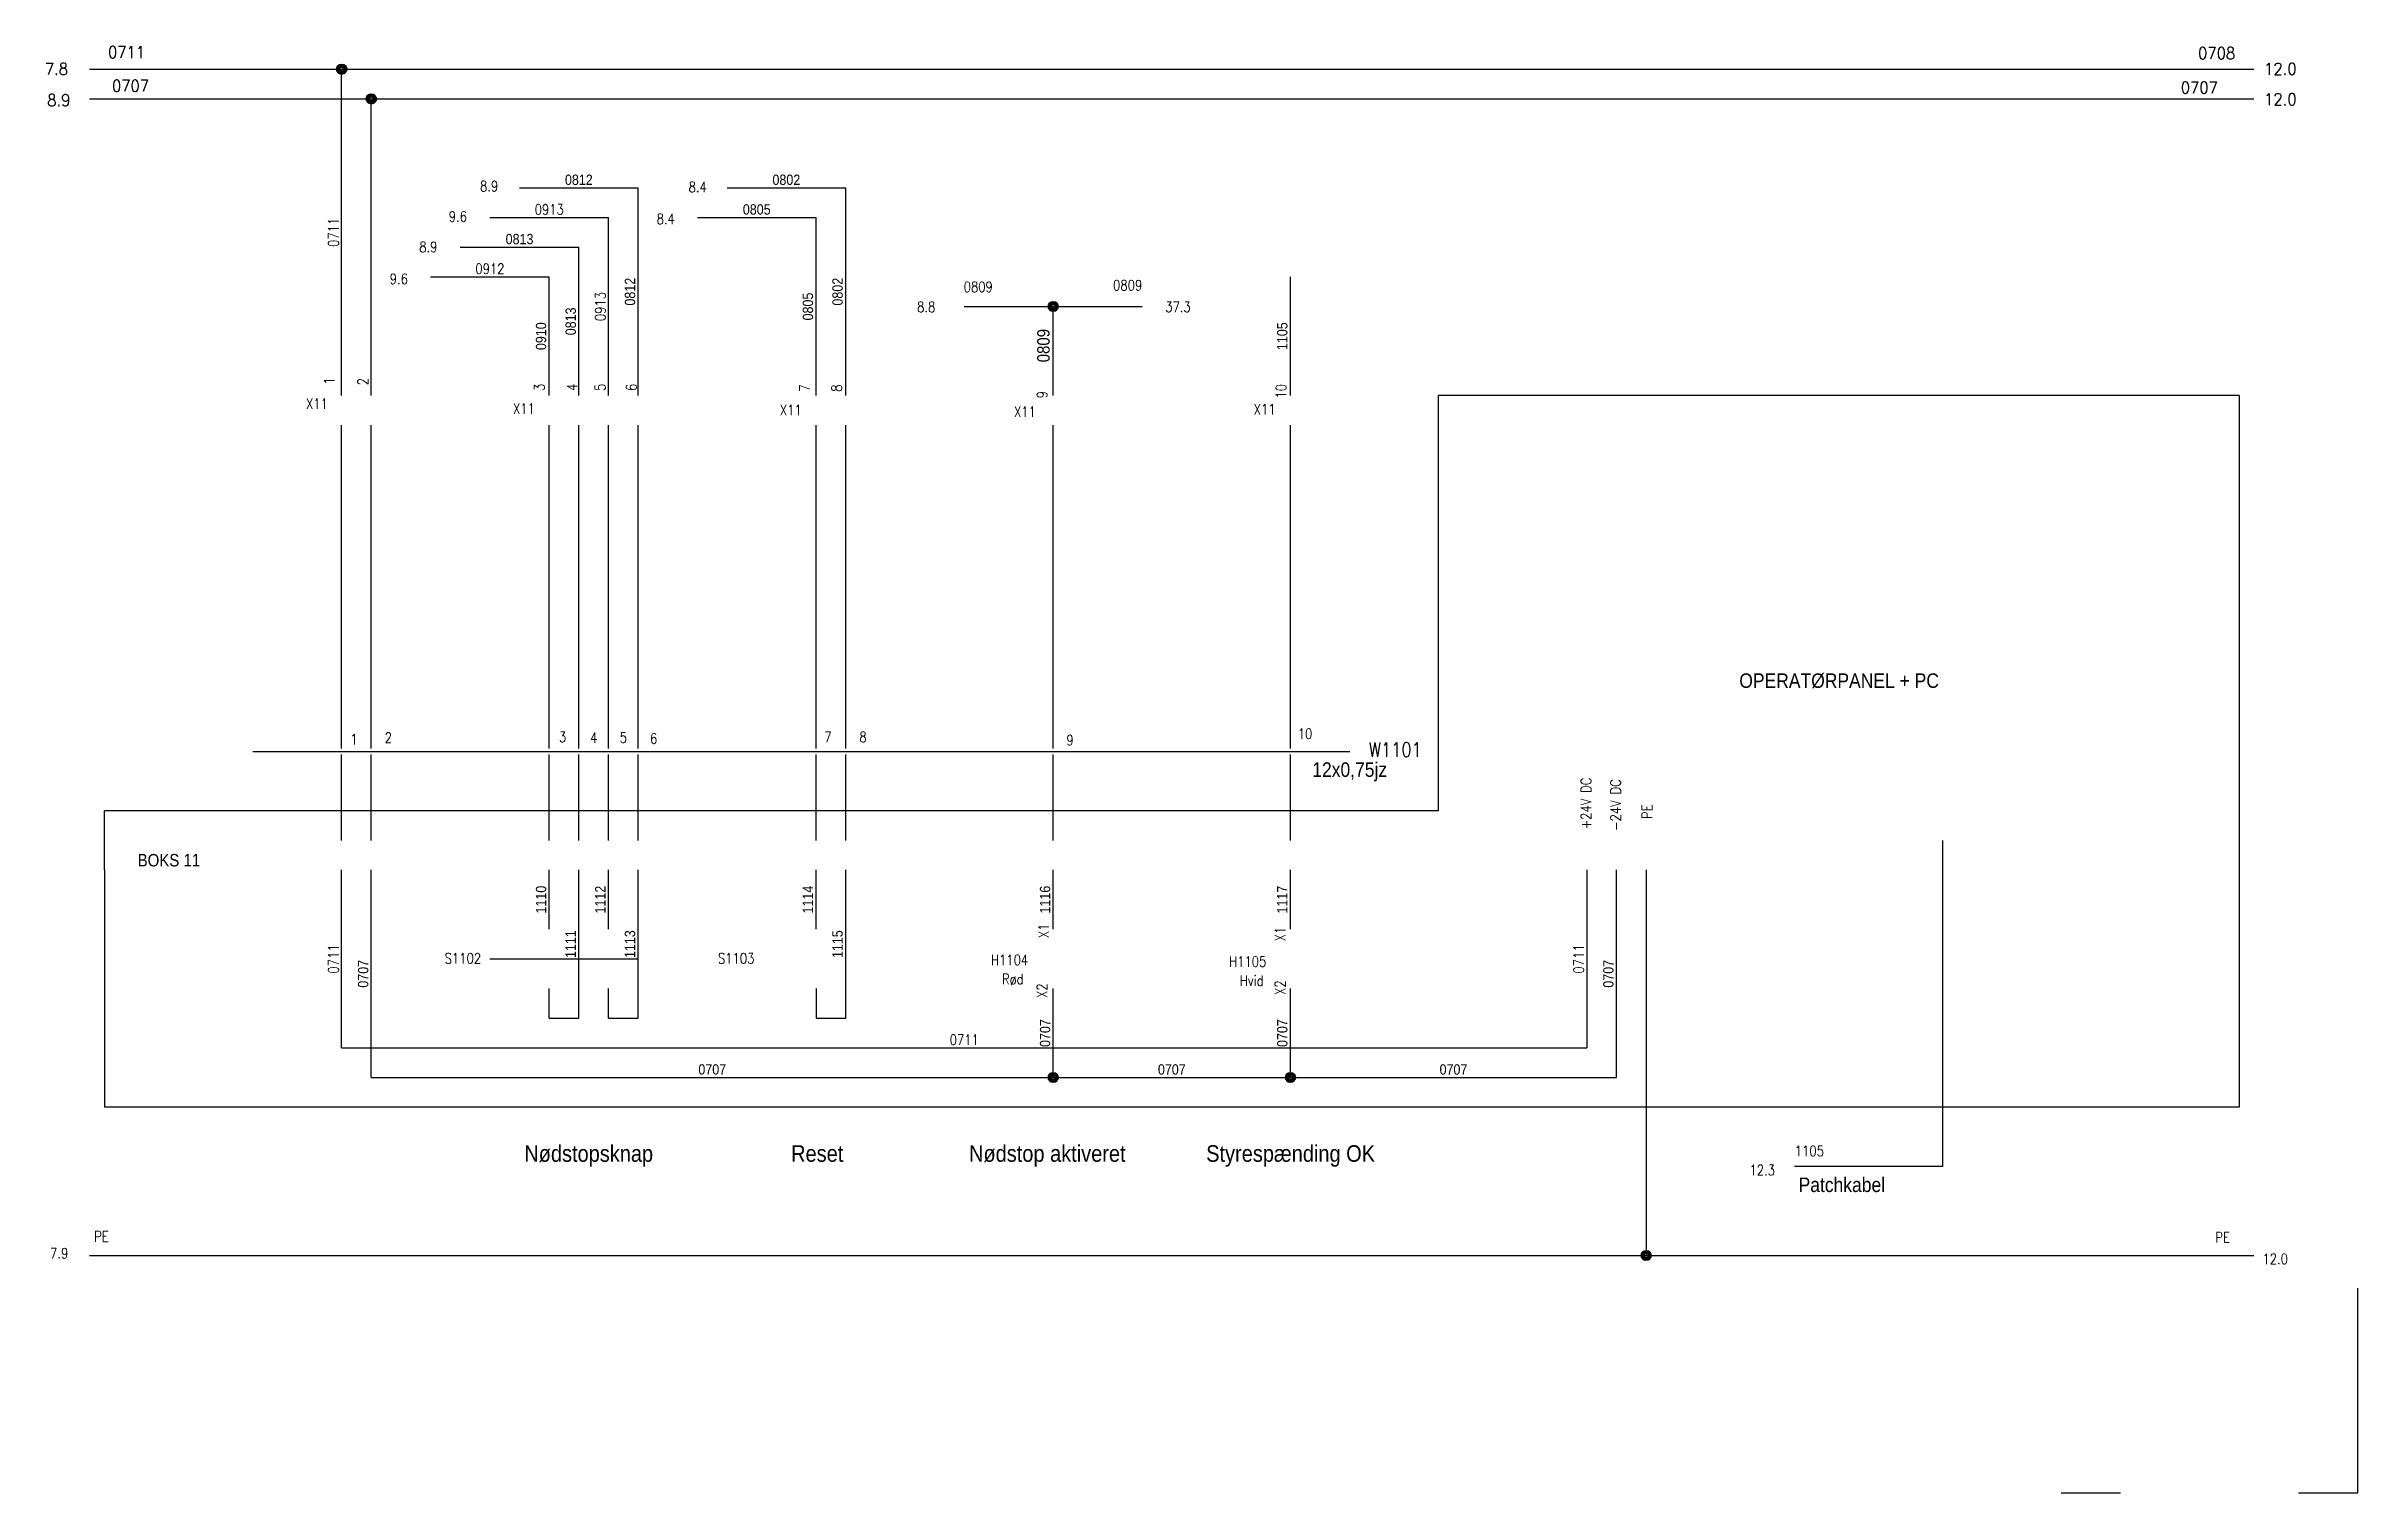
# Model space of a CAD drawing. Header units: millimetres. Extents: x 20 to 410, y 20 to 264.
import ezdxf
from ezdxf.enums import TextEntityAlignment as Align

# ---------------------------------------------------------------- set-up
doc = ezdxf.new("R2010")
doc.units = ezdxf.units.MM
doc.layers.get('0').update_dxf_attribs({"linetype": 'CONTINUOUS'})
doc.styles.add('Caddy_Vectorfont1p', font='Caddy_Vectorfont1p')
doc.styles.get("Standard").update_dxf_attribs({"font": 'standard'})

msp = doc.modelspace()

# ---------------------------------------------------------------- linework, layer by layer
at = {"linetype": 'CONTINUOUS', "lineweight": 25}
for p, q in [((27.5, 260), (70, 260)), ((70, 260), (392.5, 260)), ((70, 205), (70, 260)), ((27.5, 255), (75, 255)), ((75, 255), (392.5, 255)), ((75, 205), (75, 255)), ((100, 240), (120, 240)), ((120, 205), (120, 240)), ((135, 240), (155, 240)), ((155, 205), (155, 240)), ((95, 235), (115, 235)), ((115, 205), (115, 235)), ((130, 235), (150, 235)), ((150, 205), (150, 235)), ((90, 230), (110, 230)), ((110, 205), (110, 230)), ((85, 225), (105, 225)), ((105, 205), (105, 225)), ((230, 205), (230, 225)), ((175, 220), (190, 220)), ((190, 205), (190, 220)), ((190, 220), (205, 220)), ((390, 205), (255, 205)), ((255, 135), (255, 205)), ((390, 205), (390, 90)), ((70, 145.5), (70, 200)), ((75, 145.5), (75, 200)), ((105, 145.5), (105, 200)), ((110, 145.5), (110, 200)), ((115, 145.5), (115, 200)), ((120, 145.5), (120, 200)), ((150, 145.5), (150, 200)), ((155, 145.5), (155, 200)), ((190, 145.5), (190, 200)), ((230, 145.5), (230, 200)), ((55, 145), (240, 145)), ((70, 130), (70, 144.5)), ((75, 130), (75, 144.5)), ((105, 130), (105, 144.5)), ((110, 130), (110, 144.5)), ((115, 130), (115, 144.5)), ((120, 130), (120, 144.5)), ((150, 130), (150, 144.5)), ((155, 130), (155, 144.5)), ((190, 130), (190, 144.5)), ((230, 130), (230, 144.5)), ((255, 135), (30, 135)), ((30, 125), (30, 135)), ((340, 75), (340, 130)), ((30, 125), (30, 85)), ((70, 95), (70, 125)), ((75, 90), (75, 125)), ((105, 115), (105, 125)), ((110, 100), (110, 125)), ((115, 115), (115, 125)), ((120, 100), (120, 125)), ((150, 115), (150, 125)), ((155, 100), (155, 125)), ((190, 115), (190, 125)), ((230, 115), (230, 125)), ((280, 125), (280, 95)), ((285, 90), (285, 125)), ((290, 125), (290, 60)), ((95, 110), (120, 110)), ((105, 100), (105, 105)), ((115, 100), (115, 105)), ((150, 105), (150, 100)), ((190, 90), (190, 105)), ((230, 90), (230, 105)), ((105, 100), (110, 100)), ((115, 100), (120, 100)), ((150, 100), (155, 100)), ((70, 95), (280, 95)), ((75, 90), (190, 90)), ((190, 90), (230, 90)), ((230, 90), (285, 90)), ((390, 90), (390, 85)), ((390, 85), (30, 85)), ((340, 75), (315, 75)), ((27.5, 60), (290, 60)), ((290, 60), (392.5, 60)), ((410, 20), (410, 54.5)), ((360, 20), (370, 20)), ((400, 20), (410, 20))]:
    msp.add_line(p, q, dxfattribs=at)
at = {"lineweight": 40}
for centre, radius in [((70, 260), 0.8), ((70, 260), 0.6), ((70, 260), 0.4), ((75, 255), 0.8), ((75, 255), 0.6), ((75, 255), 0.4), ((190, 220), 0.8), ((190, 220), 0.6), ((190, 220), 0.4), ((190, 90), 0.8), ((190, 90), 0.6), ((190, 90), 0.4), ((230, 90), 0.8), ((230, 90), 0.6), ((230, 90), 0.4), ((290, 60), 0.8), ((290, 60), 0.6), ((290, 60), 0.4)]:
    msp.add_circle(centre, radius, dxfattribs=at)

# ---------------------------------------------------------------- texts
at = {"lineweight": 25, "style": 'Caddy_Vectorfont1p', "width": 0.9}
for s, height, p in [('0812', 1.75, (110, 240.5)), ('0802', 1.75, (145, 240.5)), ('0805', 1.75, (140, 235.5)), ('0813', 1.75, (100, 230.5)), ('12x0,75jz', 2.45, (240, 140.7)), ('0707', 1.75, (132.5, 90.5)), ('0707', 1.75, (210, 90.5)), ('0707', 1.75, (257.5, 90.5))]:
    msp.add_text(s, height=height, dxfattribs=at).set_placement(p, align=Align.CENTER)
at = {"lineweight": 25, "width": 0.9}
for s, height, p in [('8.9', 1.75, (94.86, 239.42)), ('8.4', 1.75, (130.04, 239.29)), ('9.6', 1.75, (89.61, 234.3)), ('0913', 1.75, (105, 235.5)), ('8.4', 1.75, (124.65, 233.9)), ('8.9', 1.75, (84.62, 229.18)), ('0912', 1.75, (95, 225.5)), ('9.6', 1.75, (79.63, 223.79)), ('0809', 1.75, (177.35, 222.44)), ('0809', 1.75, (202.55, 222.71)), ('8.8', 1.75, (168.59, 219.07)), ('37.3', 1.75, (211.04, 219.07)), ('X11', 1.75, (65.82, 202.74)), ('X11', 1.75, (100.73, 201.93)), ('X11', 1.75, (145.74, 201.66)), ('X11', 1.75, (185.23, 201.39)), ('X11', 1.75, (225.66, 201.79)), ('2', 1.75, (77.88, 146.43)), ('3', 1.75, (107.26, 146.56)), ('4', 1.75, (112.52, 146.43)), ('5', 1.75, (117.51, 146.43)), ('7', 1.75, (152.01, 146.56)), ('8', 1.75, (157.94, 146.56)), ('10', 1.75, (232.47, 147.1)), ('1', 1.75, (72.09, 146.16)), ('6', 1.75, (122.63, 146.29)), ('9', 1.75, (192.84, 146.02)), ('W1101', 2.45, (247.68, 144.07)), ('S1102', 1.75, (90.45, 109.23)), ('S1103', 1.75, (136.54, 109.23)), ('H1104', 1.75, (182.64, 108.96)), ('H1105', 1.75, (222.8, 108.69)), ('Rød', 1.75, (183.17, 105.73)), ('Hvid', 1.75, (223.47, 105.46)), ('0711', 1.75, (175, 95.5)), ('1105', 1.75, (317.51, 76.75)), ('12.3', 1.75, (309.56, 73.52)), ('PE', 1.75, (29.5, 62.33)), ('PE', 1.75, (387.19, 62.19)), ('7.9', 1.75, (22.36, 59.5)), ('12.0', 1.75, (396.08, 58.56))]:
    msp.add_text(s, height=height, dxfattribs=at).set_placement(p, align=Align.CENTER)
for s, p in [('0711', (69.5, 232.5)), ('0913', (114.5, 220)), ('1', (68.78, 207.45)), ('2', (74.45, 207.32)), ('3', (104.23, 206.37)), ('4', (109.76, 206.37)), ('5', (114.47, 206.37)), ('6', (119.73, 206.37)), ('7', (148.98, 206.24)), ('8', (154.37, 206.24)), ('10', (229.3, 205.7)), ('9', (189, 205.16)), ('+24V DC', (280.73, 136.22)), ('-24V DC', (285.72, 135.95)), ('PE', (291.01, 134.83)), ('X1', (189.26, 114.74)), ('X1', (229.15, 114.2)), ('0711', (69.5, 110)), ('0711', (279.5, 110)), ('X2', (188.99, 104.64)), ('X2', (229.15, 105.17))]:
    msp.add_text(s, height=1.75, rotation=90, dxfattribs=at).set_placement(p, align=Align.CENTER)
at = {"lineweight": 25, "style": 'Caddy_Vectorfont1p', "width": 0.9}
for s, p in [('0812', (119.5, 222.5)), ('0805', (149.5, 220)), ('0802', (154.5, 222.5)), ('0813', (109.5, 217.5)), ('0910', (104.5, 215)), ('1105', (229.5, 215)), ('1110', (104.5, 120)), ('1112', (114.5, 120)), ('1114', (149.5, 120)), ('1116', (189.5, 120)), ('1117', (229.5, 120)), ('1111', (109.5, 112.5)), ('1113', (119.5, 112.5)), ('1115', (154.5, 112.5)), ('0707', (74.5, 107.5)), ('0707', (284.5, 107.5)), ('0707', (189.5, 97.5)), ('0707', (229.5, 97.5))]:
    msp.add_text(s, height=1.75, rotation=90, dxfattribs=at).set_placement(p, align=Align.CENTER)
msp.add_text('0809', height=2.1, rotation=90, dxfattribs=at).set_placement((189.4, 210.6))
for s, height, p in [('OPERATØRPANEL + PC', 2.45, (305.7, 155.7)), ('BOKS 11', 2.1, (35.6, 125.6)), ('Nødstopsknap', 2.8, (100.8, 75.8)), ('Reset', 2.8, (145.8, 75.8)), ('Nødstop aktiveret', 2.8, (175.8, 75.8)), ('Styrespænding OK', 2.8, (215.8, 75.8)), ('Patchkabel', 2.45, (315.7, 70.7))]:
    msp.add_text(s, height=height, dxfattribs=at).set_placement(p)
at = {"char_height": 2, "attachment_point": 1}
for s, insert, width in [('0711', (30.59, 263.89), 4.6667), ('0708', (383.08, 263.73), 5.5556), ('7.8', (19.95, 261.06), 3.1111), ('0707', (31.27, 258.23), 5.5556), ('0707', (380.16, 257.91), 5.5556), ('12.0', (394.21, 261.06), 4.2222), ('8.9', (20.35, 255.8), 3.1111), ('12.0', (394.21, 255.94), 4.2222)]:
    msp.add_mtext(s, dxfattribs=dict(at, insert=insert, width=width))

doc.saveas('drawing.dxf')
